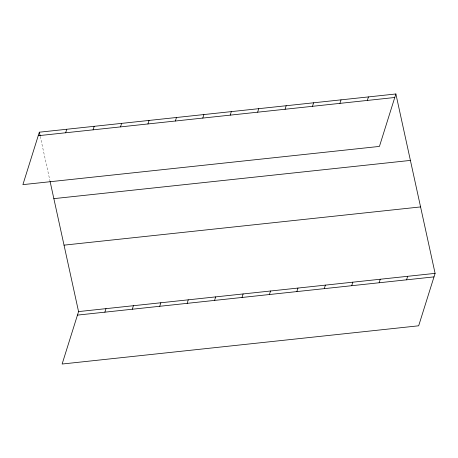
<?xml version="1.0" encoding="UTF-8"?>
<svg xmlns="http://www.w3.org/2000/svg" width="458" height="458" viewBox="0 0 458 458"><rect width="100%" height="100%" fill="white"/><g stroke="black" fill="none" stroke-linecap="round" stroke-linejoin="round"><path stroke-width="0.34" stroke-dasharray="2.29 1.72" d="M40.241 136.358L49.933 180.687"/><path stroke-width="0.69" d="M39.331 132.202L22.9 184.637L379.442 146.411L395.878 93.97L39.331 132.202L40.092 135.665M65.654 132.78L66.759 129.259M93.083 129.837L94.188 126.316M120.511 126.9L121.61 123.379M50.082 181.379L78.558 311.589L62.122 364.03L418.669 325.798L435.1 273.363L395.878 93.97M147.934 123.958L149.039 120.437M104.882 312.167L105.981 308.652M175.362 121.015L176.467 117.5M132.305 309.23L133.41 305.709M202.791 118.078L203.89 114.557M159.733 306.288L160.838 302.767M230.214 115.135L231.319 111.615M187.162 303.345L188.261 299.83M257.642 112.193L258.747 108.678M214.584 300.408L215.689 296.887M285.071 109.256L286.17 105.735M242.013 297.465L243.112 293.944M312.493 106.313L313.598 102.792M269.436 294.528L270.541 291.007M339.922 103.371L341.021 99.855M296.864 291.586L297.969 288.065M367.35 100.434L368.45 96.913M324.293 288.643L325.392 285.128M351.715 285.706L352.82 282.185M379.144 282.763L380.249 279.243M406.572 279.821L407.672 276.306M38.232 135.717L394.773 97.491M53.861 198.64L410.402 160.415M64.028 245.15L420.576 206.924M78.558 311.589L435.1 273.363M77.454 315.11L433.995 276.884"/></g></svg>
